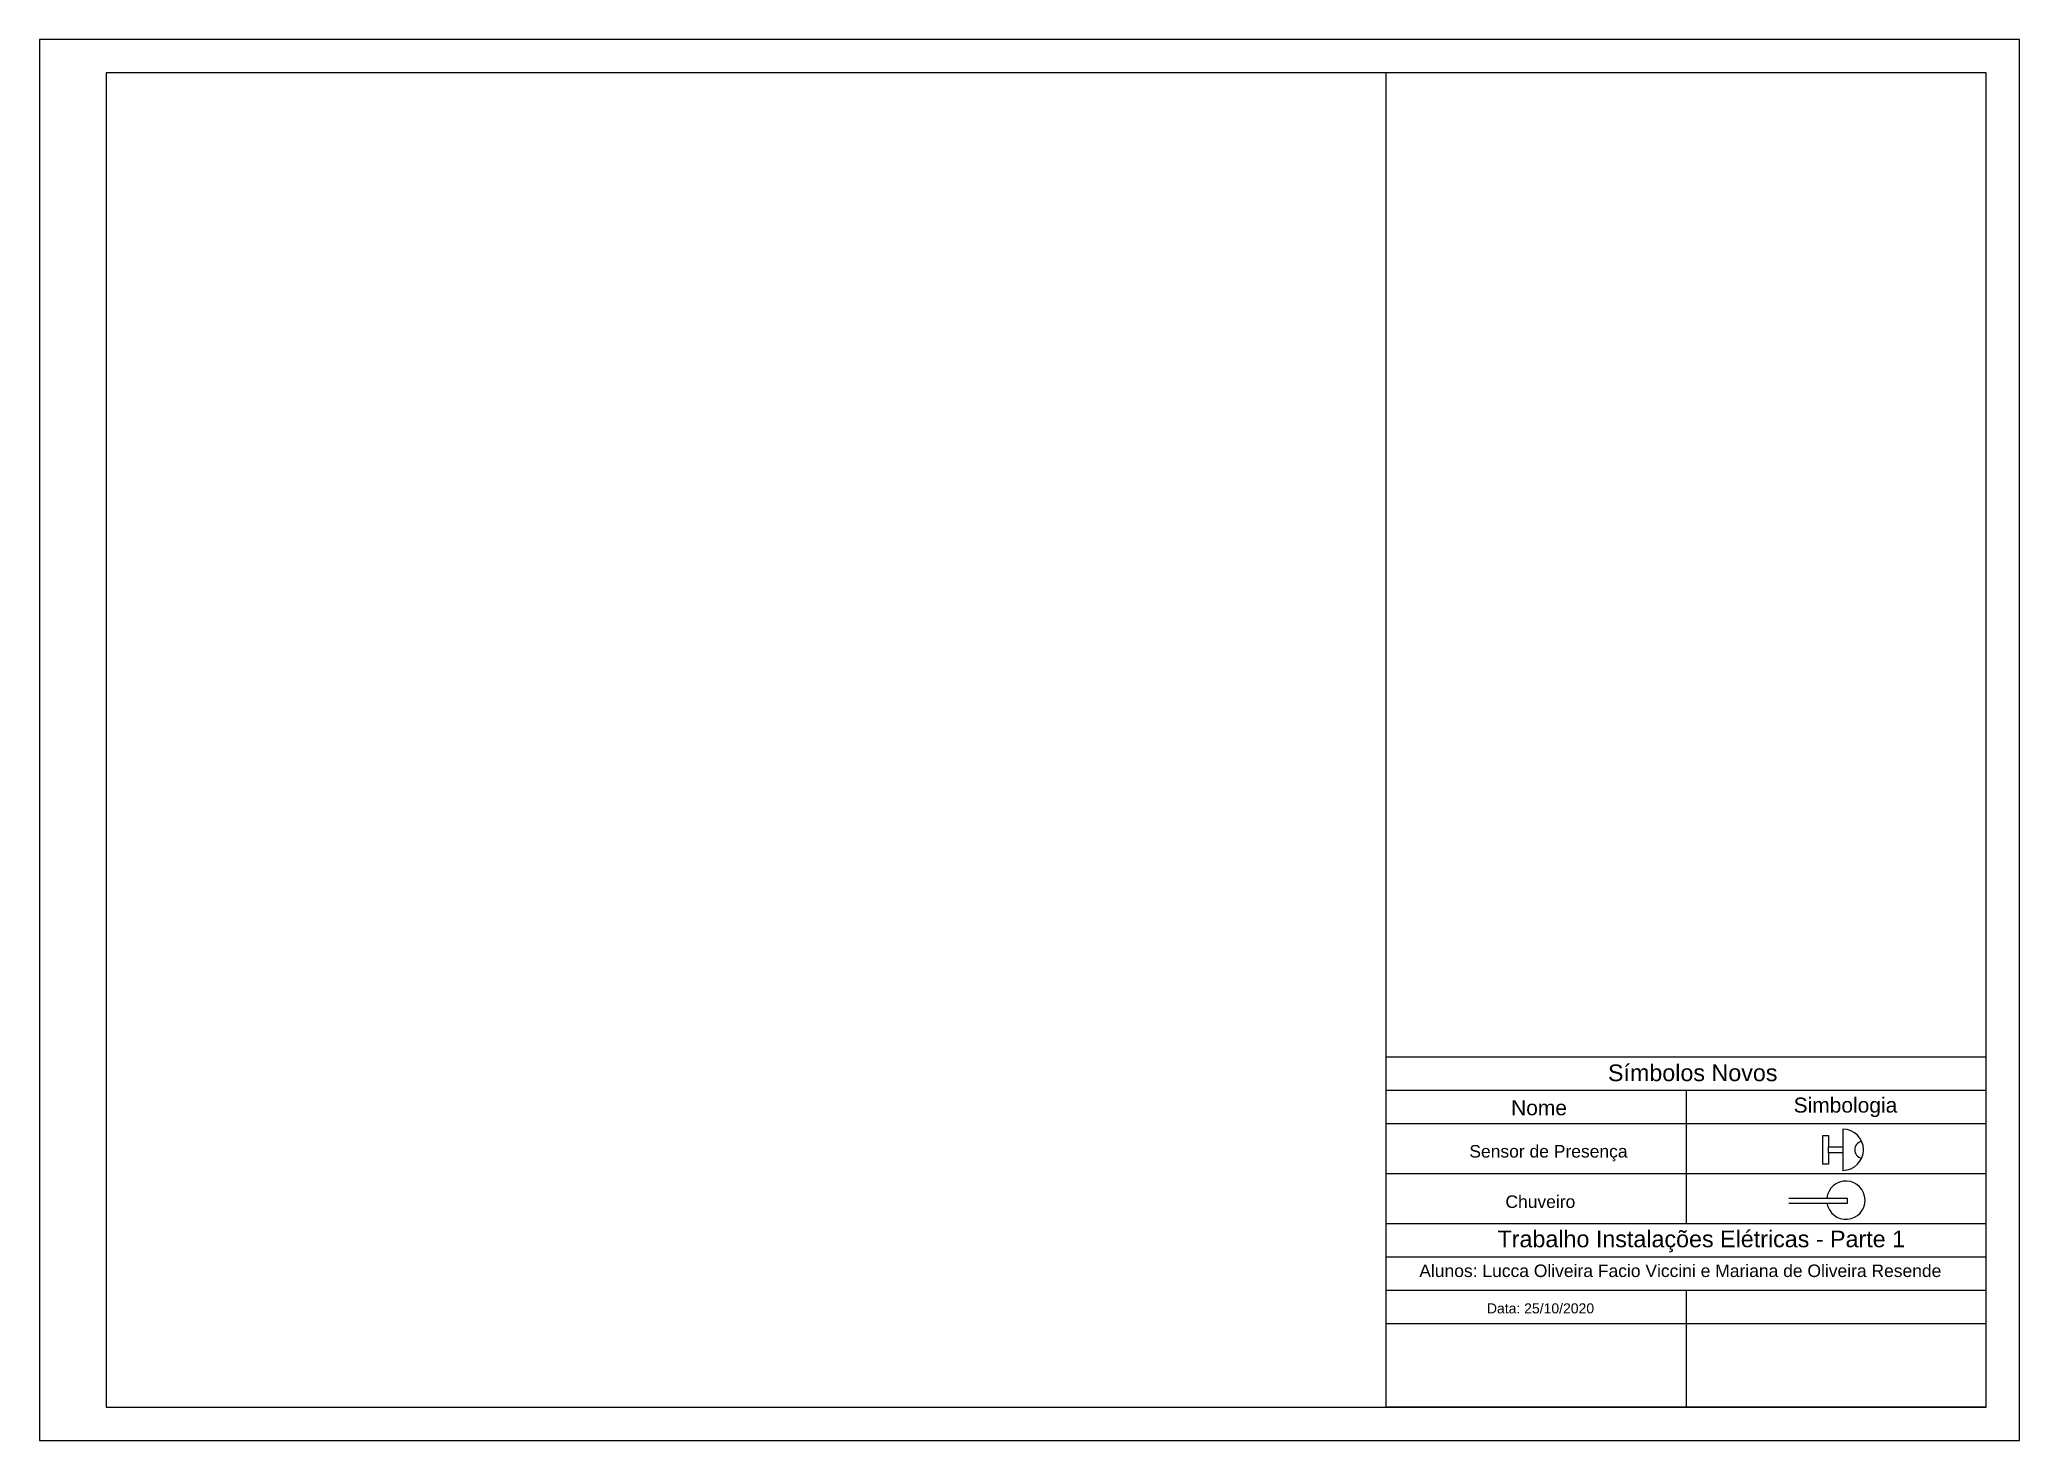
# Paper-space layout 'A2' of a CAD drawing. Header units: millimetres. Extents: x 0 to 594, y 0 to 420.
import ezdxf

# ---------------------------------------------------------------- set-up
doc = ezdxf.new("R2010")
doc.units = ezdxf.units.MM
doc.layers.add('Chuveiros', color=4, linetype='Continuous')
doc.layers.add('Interruptores', color=3, linetype='Continuous')
doc.styles.get("Standard").update_dxf_attribs({"font": 'arial.ttf'})

# ---------------------------------------------------------------- blocks, each defined once
blk = doc.blocks.new('Sensor')
at = {"layer": 'Interruptores'}
for p, q in [((-0.03, 0.015), (-0.03, -0.015)), ((0, 0.015), (0, -0.015))]:
    blk.add_line(p, q, dxfattribs=at)
blk.add_lwpolyline([(-0.105, 0.107, 1), (-0.105, -0.107)], format="xyb", close=True, dxfattribs=at)
for points in [[(-0.105, 0.015), (-0.03, 0.015), (-0.03, 0.074), (0, 0.074), (0, 0.015)], [(0, -0.015), (0, -0.074), (-0.03, -0.074), (-0.03, -0.015), (-0.105, -0.015)]]:
    blk.add_lwpolyline(points, dxfattribs=at)
blk.add_arc((-0.211, 0), 0.0446, 282.0777, 77.9223, dxfattribs=at)
blk = doc.blocks.new('Chuveiro')
for p, q in [((0, 0.016), (0.266, 0.016)), ((0.266, 0.016), (0.352, 0.016)), ((0.352, -0.014), (0.352, 0.016)), ((0, -0.014), (0.266, -0.014)), ((0.266, -0.014), (0.352, -0.014))]:
    blk.add_line(p, q)
blk.add_arc((0.342, 0.003), 0.115, 188.5876, 173.577)

psp = doc.layouts.new('A2')

# ---------------------------------------------------------------- linework, layer by layer
for p, q in [((594, 420), (0, 420)), ((0, 420), (0, 0)), ((594, 0), (594, 420)), ((20, 410), (20, 10)), ((584, 410), (20, 410)), ((584, 10), (584, 410)), ((404, 115), (584, 115)), ((404, 105), (584, 105)), ((494, 105), (494, 65)), ((404, 95), (584, 95)), ((404, 80), (584, 80)), ((404, 65), (584, 65)), ((404, 55), (584, 55)), ((404, 10), (404, 45)), ((404, 45), (584, 45)), ((494, 45), (494, 10)), ((404, 35), (584, 35)), ((20, 10), (584, 10)), ((20, 10), (584, 10)), ((584, 10), (404, 10)), ((0, 0), (594, 0))]:
    psp.add_line(p, q)

# ---------------------------------------------------------------- block references
at = {"xscale": 57.6, "yscale": 57.6, "zscale": 57.6, "rotation": 180}
psp.add_blockref('Sensor', (534.99, 87.13), dxfattribs=at)
at = {"layer": 'Chuveiros', "xscale": 50, "yscale": 50, "zscale": 50}
psp.add_blockref('Chuveiro', (524.84, 71.87), dxfattribs=at)

# ---------------------------------------------------------------- texts
at = {"attachment_point": 1}
for s, width, gutter_width, heights, insert, char_height in [('Símbolos Novos', 51.6338, 25, [0], (470.56, 112.71), 5), ('Nome', 17.2305, 22.5, [0], (441.49, 101.99), 4.5), ('Simbologia', 29.6739, 22.5, [0], (526.26, 102.78), 4.5), ('\\pxi-3,l4,t4;Sensor de Presença', 63.3511, 18.75, [0], (425.22, 88.55), 3.75), ('Chuveiro', 20.4227, 18.75, [0], (439.79, 73.45), 3.75), ('Trabalho Instalações Elétricas - Parte 1', 120.5682, 25, [8.76], (437.42, 62.9), 5), ('Alunos: Lucca Oliveira Facio Viccini e Mariana de Oliveira Resende', 268.7343, 18.75, [0], (413.95, 52.73), 3.75)]:
    psp.add_mtext_dynamic_manual_height_columns(s, width=width, gutter_width=gutter_width, heights=heights, dxfattribs=dict(at, insert=insert, char_height=char_height))
at = {"insert": (434.24, 41.08), "char_height": 3, "width": 32.7162, "attachment_point": 1}
psp.add_mtext('Data: 25/10/2020', dxfattribs=at)

# ---------------------------------------------------------------- viewports
at = {"layer": '0'}
psp.add_viewport(center=(212, 210), size=(384, 400), view_center_point=(834.68, 1936.63), view_height=724.226, dxfattribs=at)

doc.saveas('drawing.dxf')
